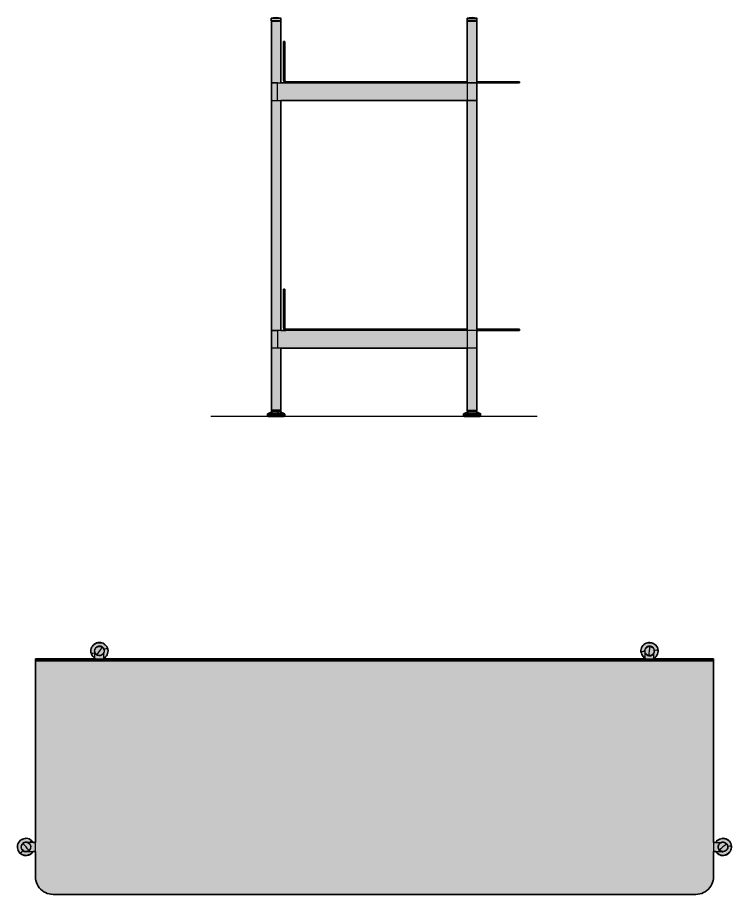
# Model space of a CAD drawing. Header units: millimetres. Extents: x 0 to 2917, y 0 to 1616.
# Drawn here: x 1707 to 2917, y 128 to 1616 of the extents above; entities that cross this region are included whole.
import ezdxf

# ---------------------------------------------------------------- set-up
doc = ezdxf.new("R2010")
doc.units = ezdxf.units.MM
doc.layers.add('Blocks', color=7, linetype='Continuous')
doc.layers.add('Blocks$Fill', color=7, linetype='Continuous', true_color=0xffffff)
for name, color, linetype, lineweight, true_color in [('Blocks$Inner', 7, 'Continuous', 25, 0x007f00), ('Blocks$Outline', 7, 'Continuous', 35, 0xff3f3f), ('Groud', 7, 'Continuous', 25, 0x243775)]:
    doc.layers.add(name, color=color, linetype=linetype, lineweight=lineweight, true_color=true_color)

# ---------------------------------------------------------------- blocks, each defined once
blk = doc.blocks.new('Compile Shelving System Side')
at = {"layer": 'Blocks$Fill'}
h = blk.add_hatch(color=256, dxfattribs=at)
h.paths.add_polyline_path([(523.3, 566.2), (523.3, 568), (493.3, 568), (451, 568), (451, 671), (449.9, 671), (450.3, 671.3), (450.6, 671.3), (451, 671.3), (451, 671.7), (451, 675.6), (451, 675.9), (450.6, 675.9), (446.7, 676.6), (442.9, 677), (437.9, 676.6), (435.1, 675.9), (434.7, 675.9), (434.7, 675.6), (434.7, 671.7), (434.7, 671.3), (435.1, 671.3), (435.4, 671.3), (436.1, 671), (434.7, 671), (434.7, 568), (127.5, 568), (127.1, 568), (126.8, 568.3), (126.4, 568.3), (126.1, 568.7), (125.7, 569), (125.7, 569.4), (125.4, 569.7), (125.4, 570.1), (125.4, 606.1), (125.4, 636.1), (123.2, 636.1), (123.2, 606.1), (123.2, 570.1), (123.6, 569.4), (123.6, 568.7), (123.9, 568), (124.6, 567.3), (125, 566.9), (125.7, 566.6), (126.8, 566.2), (118.3, 566.2), (118.3, 671), (117.2, 671), (117.9, 671.3), (118.3, 671.3), (118.6, 671.3), (118.6, 671.7), (118.6, 675.6), (118.6, 675.9), (118.3, 675.9), (114.4, 676.6), (110.5, 677), (105.6, 676.6), (102.4, 675.9), (102.1, 675.9), (102.1, 675.6), (102.1, 671.7), (102.1, 671.3), (102.4, 671.3), (103.1, 671.3), (103.5, 671), (103.1, 671), (102.4, 671), (102.4, 566.2), (102.4, 536.2), (102.4, 146), (102.4, 116.1), (102.4, 10.9), (102.4, 9.2), (102.4, 8.5), (102.8, 8.5), (102.8, 8.1), (103.1, 8.1), (103.5, 8.1), (105.2, 8.1), (100, 6.3), (97.8, 5.3), (96.1, 4.6), (96.1, 4.2), (95.7, 4.2), (96.1, 1.8), (96.1, 1.1), (96.4, 0.7), (96.4, 0.4), (96.8, 0.4), (97.1, 0), (97.5, 0), (97.8, 0), (114.4, 0), (122.9, 0), (123.6, 0), (123.9, 0.4), (124.3, 0.4), (124.6, 0.7), (124.6, 1.1), (124.6, 1.4), (125, 1.8), (125, 4.2), (124.6, 4.2), (124.6, 4.6), (122.5, 5.6), (119.7, 6.7), (115.5, 8.1), (117.2, 8.1), (117.9, 8.1), (117.9, 8.5), (118.3, 8.5), (118.3, 8.8), (118.3, 9.2), (118.3, 10.9), (118.3, 116.1), (434.7, 116.1), (434.7, 10.9), (434.7, 9.2), (451, 9.2), (451, 10.9), (451, 116.1), (451, 146), (493.3, 146), (523.3, 146), (523.3, 148.2), (493.3, 148.2), (451, 148.2), (451, 536.2), (451, 566.2), (493.3, 566.2)], flags=0)
h.paths.add_polyline_path([(125.4, 216.3), (123.2, 216.3), (123.2, 186.3), (123.2, 149.9), (123.6, 149.2), (123.6, 148.5), (123.9, 147.8), (124.6, 147.1), (125, 146.8), (125.7, 146.4), (126.8, 146), (118.3, 146), (118.3, 536.2), (434.7, 536.2), (434.7, 148.2), (127.5, 148.2), (126.8, 148.2), (126.4, 148.5), (126.1, 148.5), (125.7, 148.9), (125.7, 149.2), (125.4, 149.6), (125.4, 149.9), (125.4, 186.3)], flags=0)
blk.add_hatch(color=256, dxfattribs=at).paths.add_polyline_path([(437.9, 8.1), (432.3, 6.3), (430.2, 5.3), (428.7, 4.6), (428.4, 4.6), (428.4, 4.2), (428.4, 1.8), (428.4, 1.4), (428.7, 1.1), (428.7, 0.7), (429.1, 0.4), (429.4, 0.4), (429.8, 0), (430.2, 0), (430.5, 0), (452.7, 0), (455.2, 0), (456.3, 0), (456.6, 0.4), (457.3, 1.1), (457.3, 1.4), (457.3, 1.8), (457.3, 4.2), (457.3, 4.6), (457, 4.6), (454.8, 5.6), (452.4, 6.7), (447.8, 8.1)], flags=0)
at = {"layer": 'Blocks$Inner'}
for p, q in [((118.3, 675.9), (114.4, 676.6)), ((117.2, 671), (117.9, 671.3)), ((493.3, 566.2), (493.3, 568)), ((123.2, 186.3), (125.4, 186.3))]:
    blk.add_line(p, q, dxfattribs=at)
for points in [[(102.1, 671.7), (102.1, 671.3), (102.4, 671.3), (103.1, 671.3), (103.5, 671), (104.2, 671), (105.6, 671), (107.4, 671), (109.5, 671), (111.9, 671), (114.1, 671), (115.8, 671), (116.2, 671), (116.5, 671.3), (116.9, 671.3), (117.9, 671.3), (118.3, 671.3), (118.6, 671.3), (118.6, 671.7), (118.3, 671.7), (117.6, 671.7), (116.9, 671.7), (115.5, 671.7), (114.1, 671.7), (112.7, 671.7), (110.9, 671.7), (109.1, 671.7), (107.4, 671.7), (106, 671.7), (104.5, 671.7), (103.5, 671.7), (102.8, 671.7), (102.1, 671.7), (102.1, 675.6), (102.1, 675.9), (102.4, 675.9), (105.6, 676.6), (110.5, 677), (114.4, 676.6), (116.9, 675.9)], [(118.6, 675.6), (118.3, 675.6), (117.6, 675.6), (116.9, 675.6), (115.5, 675.6), (114.1, 675.6), (112.7, 675.6), (110.9, 675.6), (109.1, 675.6), (107.4, 675.6), (106, 675.6), (104.5, 675.6), (103.5, 675.6), (102.8, 675.6), (102.4, 675.6), (102.1, 675.6)], [(118.6, 671.7), (118.6, 675.6), (118.6, 675.9), (118.3, 675.9), (117.6, 675.9), (116.9, 675.9), (115.8, 675.9), (114.4, 675.9), (113, 675.9), (111.2, 675.9), (109.5, 675.9), (107.7, 675.9), (106.3, 675.9), (104.9, 675.9), (103.8, 675.9), (103.1, 675.9), (102.4, 675.9)], [(102.4, 671.3), (102.8, 671.3), (103.8, 671.3), (104.9, 671.3), (106, 671.3), (107.7, 671.3), (109.5, 671.3), (111.2, 671.3), (113, 671.3), (114.4, 671.3), (115.8, 671.3), (116.9, 671.3)], [(118.3, 566.2), (118.3, 671), (117.9, 671), (116.9, 671), (115.8, 671), (114.4, 671), (113, 671), (111.2, 671), (109.5, 671), (107.7, 671), (106.3, 671), (104.9, 671), (103.8, 671), (103.1, 671), (102.4, 671), (102.4, 566.2), (102.4, 536.2), (102.8, 536.2), (103.5, 536.2), (104.2, 536.2), (105.6, 536.2), (107, 536.2), (108.8, 536.2), (110.5, 536.2), (111.9, 536.2), (113, 536.2), (434.7, 536.2), (435.1, 536.2), (435.4, 536.2), (436.1, 536.2), (437.2, 536.2), (438.3, 536.2), (440, 536.2), (441.4, 536.2), (443.2, 536.2), (445, 536.2), (446.7, 536.2), (448.1, 536.2), (449.2, 536.2), (450.3, 536.2), (450.6, 536.2), (451, 536.2), (451, 146), (451, 116.1)], [(434.7, 675.6), (434.7, 671.7), (434.7, 671.3), (435.1, 671.3), (435.4, 671.3), (436.1, 671), (437.2, 671), (437.6, 671), (439.7, 671), (441.8, 671), (443.9, 671), (446.4, 671), (448.1, 671), (449.2, 671), (449.9, 671), (450.3, 671.3), (450.6, 671.3), (451, 671.3), (451, 671.7), (451, 675.6), (451, 675.9), (450.6, 675.9), (450.3, 675.9), (449.2, 675.9), (448.1, 675.9), (446.7, 675.9), (445, 675.9), (443.2, 675.9), (441.4, 675.9), (440, 675.9), (438.3, 675.9), (437.2, 675.9), (436.1, 675.9), (435.4, 675.9), (435.1, 675.9), (434.7, 675.9), (434.7, 675.6), (435.4, 675.6), (436.1, 675.6), (437.2, 675.6), (438.6, 675.6), (440.4, 675.6), (442.1, 675.6), (443.6, 675.6), (445.3, 675.6), (447.1, 675.6), (448.5, 675.6), (449.6, 675.6), (450.3, 675.6), (451, 675.6)], [(451, 671.7), (450.3, 671.7), (449.6, 671.7), (448.5, 671.7), (447.1, 671.7), (445.3, 671.7), (443.6, 671.7), (442.1, 671.7), (440.4, 671.7), (438.6, 671.7), (437.2, 671.7), (436.1, 671.7), (435.4, 671.7), (434.7, 671.7)], [(449.9, 671), (448.9, 671), (447.8, 671), (446.4, 671), (444.6, 671), (442.9, 671), (441.1, 671), (439.7, 671), (437.9, 671), (436.9, 671), (435.8, 671), (435.1, 671), (434.7, 671), (434.7, 566.2), (434.7, 536.2), (434.7, 146), (434.7, 116.1), (434.7, 10.9), (435.1, 10.9), (435.4, 10.9), (436.5, 10.9), (437.6, 10.9), (439, 10.9), (440.7, 10.9), (442.1, 10.9), (443.9, 10.9), (445.7, 10.9), (447.1, 10.9), (448.5, 10.9), (449.6, 10.9), (450.3, 10.9), (451, 10.9), (450.6, 10.9), (450.3, 10.9)], [(447.8, 675.9), (446, 676.6), (442.9, 677), (437.9, 676.6), (435.1, 675.9)], [(437.6, 671), (437.2, 671.3), (436.9, 671.3), (435.8, 671.3), (435.4, 671.3)], [(436.9, 671.3), (438.3, 671.3), (439.7, 671.3), (441.4, 671.3), (443.2, 671.3), (445, 671.3), (446.7, 671.3), (448.1, 671.3), (449.2, 671.3), (450.3, 671.3)], [(450.6, 675.9), (446.7, 676.6), (442.9, 677), (439.3, 676.6), (437.2, 675.9)], [(451, 536.2), (451, 566.2), (451, 671), (450.6, 671), (449.9, 671), (449.6, 671)], [(125.4, 606.1), (125.4, 609.6), (125.4, 612.8), (125.4, 615.9), (125.4, 619.1), (125.4, 621.9), (125.4, 624.8), (125.4, 627.2), (125.4, 629.7), (125.4, 631.5), (125.4, 633.2), (125.4, 634.3), (125.4, 635.4), (125.4, 636.1), (123.2, 636.1), (123.2, 635.4), (123.2, 634.3), (123.2, 633.2), (123.2, 631.5), (123.2, 629.7), (123.2, 627.2), (123.2, 624.8), (123.2, 621.9), (123.2, 619.1), (123.2, 615.9), (123.2, 612.8), (123.2, 609.6), (123.2, 606.1), (125.4, 606.1), (125.4, 570.1), (125.4, 569.7), (125.7, 569.4), (125.7, 569), (126.1, 568.7), (126.4, 568.3), (126.8, 568.3), (127.1, 568), (127.5, 568), (434.7, 568)], [(123.2, 606.1), (123.2, 570.1), (123.6, 569.4), (123.6, 568.7), (123.9, 568), (124.6, 567.3), (125, 566.9), (125.7, 566.6), (126.8, 566.2), (127.5, 566.2)], [(127.5, 146), (113, 146), (111.9, 146), (110.5, 146), (108.8, 146), (107, 146), (105.6, 146), (104.2, 146), (103.5, 146), (102.8, 146), (102.4, 146), (102.4, 536.2), (103.1, 536.2), (103.8, 536.2), (104.9, 536.2), (106.3, 536.2), (108.1, 536.2), (109.8, 536.2), (111.6, 536.2), (113, 536.2), (113, 566.2), (111.9, 566.2), (110.5, 566.2), (108.8, 566.2), (107, 566.2), (105.6, 566.2), (104.2, 566.2), (103.5, 566.2), (102.8, 566.2), (102.4, 566.2), (103.1, 566.2), (103.8, 566.2), (104.9, 566.2), (106.3, 566.2), (107.7, 566.2), (109.5, 566.2), (111.2, 566.2), (113, 566.2), (127.5, 566.2), (434.7, 566.2), (435.1, 566.2), (435.8, 566.2), (436.9, 566.2), (437.9, 566.2), (439.7, 566.2), (441.1, 566.2), (442.9, 566.2), (444.6, 566.2), (446.4, 566.2), (447.8, 566.2), (448.9, 566.2), (449.9, 566.2), (450.6, 566.2), (451, 566.2), (493.3, 566.2), (496.8, 566.2), (500, 566.2), (503.2, 566.2), (506.4, 566.2), (509.2, 566.2), (512, 566.2), (514.5, 566.2), (516.9, 566.2), (518.7, 566.2), (520.5, 566.2), (521.5, 566.2), (522.6, 566.2), (523.3, 566.2), (523.3, 568), (522.6, 568), (521.5, 568), (520.5, 568), (518.7, 568), (516.9, 568), (514.5, 568), (512, 568), (509.2, 568), (506.4, 568), (503.2, 568), (500, 568), (496.8, 568), (493.3, 568), (451, 568)], [(450.6, 566.2), (450.3, 566.2), (449.2, 566.2), (448.1, 566.2), (446.7, 566.2), (445, 566.2), (443.2, 566.2), (441.4, 566.2), (440, 566.2), (438.3, 566.2), (437.2, 566.2), (436.1, 566.2), (435.4, 566.2), (435.1, 566.2)], [(118.3, 146), (118.3, 536.2)], [(450.6, 536.2), (449.9, 536.2), (448.9, 536.2), (447.8, 536.2), (446.4, 536.2), (444.6, 536.2), (442.9, 536.2), (441.1, 536.2), (439.7, 536.2), (437.9, 536.2), (436.9, 536.2), (435.8, 536.2), (435.1, 536.2)], [(493.3, 146), (451, 146), (450.6, 146), (449.9, 146), (448.9, 146), (447.8, 146), (446.4, 146), (444.6, 146), (442.9, 146), (441.1, 146), (439.7, 146), (437.9, 146), (436.9, 146), (435.8, 146), (435.1, 146), (434.7, 146), (127.5, 146), (126.8, 146), (125.7, 146.4), (125, 146.8), (124.6, 147.1), (123.9, 147.8), (123.6, 148.5), (123.6, 149.2), (123.2, 149.9), (123.2, 186.3), (123.2, 189.4), (123.2, 192.6), (123.2, 196.1), (123.2, 199), (123.2, 202.1), (123.2, 205), (123.2, 207.4), (123.2, 209.5), (123.2, 211.7), (123.2, 213.1), (123.2, 214.5), (123.2, 215.2), (123.2, 215.9), (123.2, 216.3), (125.4, 216.3), (125.4, 215.9), (125.4, 215.2), (125.4, 214.5), (125.4, 213.1), (125.4, 211.7), (125.4, 209.5), (125.4, 207.4), (125.4, 205), (125.4, 202.1), (125.4, 199), (125.4, 196.1), (125.4, 192.6), (125.4, 189.4), (125.4, 186.3), (125.4, 149.9), (125.4, 149.6), (125.7, 149.2), (125.7, 148.9), (126.1, 148.5), (126.4, 148.5), (126.8, 148.2), (127.1, 148.2), (127.5, 148.2), (434.7, 148.2)], [(448.9, 8.1), (449.2, 8.1), (449.6, 8.1), (449.9, 8.1), (450.3, 8.1), (450.6, 8.5), (451, 8.8), (451, 9.2), (451, 10.9), (451, 116.1), (450.6, 116.1), (450.3, 116.1), (449.2, 116.1), (448.1, 116.1), (446.7, 116.1), (445, 116.1), (443.2, 116.1), (441.4, 116.1), (440, 116.1), (438.3, 116.1), (437.2, 116.1), (436.1, 116.1), (435.4, 116.1), (435.1, 116.1), (434.7, 116.1), (113, 116.1), (111.9, 116.1), (110.2, 116.1), (108.4, 116.1), (106.7, 116.1), (105.2, 116.1), (104.2, 116.1), (103.1, 116.1), (102.4, 116.1), (102.4, 146), (103.1, 146), (103.8, 146), (104.9, 146), (106.3, 146), (108.1, 146), (109.8, 146), (111.6, 146), (113, 146), (113, 116.1)], [(450.6, 146), (450.3, 146), (449.2, 146), (448.1, 146), (446.7, 146), (445, 146), (443.2, 146), (441.4, 146), (440, 146), (438.3, 146), (437.2, 146), (436.1, 146), (435.4, 146), (435.1, 146)], [(451, 148.2), (493.3, 148.2), (496.8, 148.2), (500, 148.2), (503.2, 148.2), (506.4, 148.2), (509.2, 148.2), (512, 148.2), (514.5, 148.2), (516.9, 148.2), (518.7, 148.2), (520.5, 148.2), (521.5, 148.2), (522.6, 148.2), (523.3, 148.2), (523.3, 146), (522.6, 146), (521.5, 146), (520.5, 146), (518.7, 146), (516.9, 146), (514.5, 146), (512, 146), (509.2, 146), (506.4, 146), (503.2, 146), (500, 146), (496.8, 146), (493.3, 146), (493.3, 148.2)], [(111.9, 116.1), (110.5, 116.1), (108.8, 116.1), (107, 116.1), (105.6, 116.1), (104.2, 116.1), (103.5, 116.1), (102.8, 116.1), (102.4, 116.1), (102.4, 10.9), (102.4, 9.2), (102.4, 8.8), (102.4, 8.5), (102.8, 8.5), (102.8, 8.1), (103.1, 8.1), (103.5, 8.1), (103.8, 8.1), (105.2, 8.1), (106.3, 8.1), (107.4, 8.1), (108.8, 8.1), (110.2, 8.1), (112.7, 8.1), (115.1, 8.1), (115.8, 8.1), (116.5, 8.1), (117.2, 8.1), (117.6, 8.1), (117.9, 8.1), (117.9, 8.5), (118.3, 8.5), (118.3, 8.8), (118.3, 9.2), (118.3, 10.9), (118.3, 116.1)], [(446.7, 116.1), (445.3, 116.1), (443.6, 116.1), (441.8, 116.1), (440, 116.1), (438.6, 116.1), (437.2, 116.1)], [(450.3, 116.1), (449.6, 116.1), (448.1, 116.1)], [(105.2, 8.1), (100, 6.3), (97.8, 5.3), (96.1, 4.6), (96.1, 4.2)], [(124.6, 4.2), (124.6, 4.6), (123.9, 4.6), (123.2, 4.6), (122.2, 4.6), (120.8, 4.6), (119, 4.6), (117.2, 4.6), (115.1, 4.6), (113, 4.6), (110.9, 4.6), (108.4, 4.6), (106.3, 4.6), (104.2, 4.6), (102.4, 4.6), (100.7, 4.6), (99.2, 4.6), (97.8, 4.6), (96.8, 4.6), (96.4, 4.6), (96.1, 4.6)], [(125, 1.8), (124.6, 1.8), (124.3, 1.8), (123.6, 1.8), (122.2, 1.8), (120.8, 1.8), (119.4, 1.8), (117.2, 1.8), (115.1, 1.8), (113, 1.8), (110.9, 1.8), (108.4, 1.8), (106.3, 1.8), (104.2, 1.8), (102.1, 1.8), (100.3, 1.8), (98.9, 1.8), (97.8, 1.8), (96.8, 1.8), (96.1, 1.8)], [(102.4, 9.2), (102.8, 9.2), (103.5, 9.2), (104.5, 9.2), (105.6, 9.2), (107, 9.2), (108.8, 9.2), (110.5, 9.2), (112.3, 9.2), (113.7, 9.2), (115.5, 9.2), (116.5, 9.2), (117.6, 9.2), (117.9, 9.2), (118.3, 9.2)], [(115.1, 4.6), (114.4, 5.6), (113.4, 6.7), (111.9, 8.1), (112.3, 8.1)], [(124.6, 4.6), (122.5, 5.6), (119.7, 6.7), (115.5, 8.1)], [(457.3, 4.2), (457, 4.2), (456.6, 4.2), (455.6, 4.2), (454.1, 4.2), (452.7, 4.2), (451, 4.2), (448.9, 4.2), (446.7, 4.2), (444.6, 4.2), (442.1, 4.2), (440, 4.2), (437.9, 4.2), (435.8, 4.2), (434, 4.2), (432.3, 4.2), (430.9, 4.2), (429.8, 4.2), (429.1, 4.2), (428.4, 4.2)], [(457.3, 1.8), (457, 1.8), (456.6, 1.8), (455.6, 1.8), (454.1, 1.8), (452.7, 1.8), (451, 1.8), (448.9, 1.8), (446.7, 1.8), (444.6, 1.8), (442.1, 1.8), (440, 1.8), (437.9, 1.8), (435.8, 1.8), (434, 1.8), (432.3, 1.8), (430.9, 1.8), (429.8, 1.8), (429.1, 1.8), (428.4, 1.8)], [(437.9, 8.1), (432.3, 6.3), (430.2, 5.3), (428.7, 4.6)], [(434.7, 10.9), (434.7, 9.2), (434.7, 8.8), (435.1, 8.8), (435.1, 8.5), (435.4, 8.1), (435.8, 8.1), (436.1, 8.1), (436.9, 8.1), (438.6, 8.1), (440.7, 8.1), (442.1, 8.1), (443.6, 8.1), (445, 8.1), (446.4, 8.1), (448.5, 8.1)], [(434.7, 9.2), (435.1, 9.2), (435.4, 9.2), (436.5, 9.2), (437.6, 9.2), (439, 9.2), (440.7, 9.2), (442.1, 9.2), (443.9, 9.2), (445.7, 9.2), (447.1, 9.2), (448.5, 9.2), (449.6, 9.2), (450.3, 9.2), (451, 9.2)], [(435.4, 10.9), (436.1, 10.9), (437.2, 10.9), (438.6, 10.9), (440, 10.9), (441.8, 10.9), (443.6, 10.9), (445.3, 10.9), (446.7, 10.9), (448.1, 10.9), (449.6, 10.9)], [(454.1, 4.6), (452.4, 5.6), (450.3, 6.7), (446.7, 8.1)], [(457, 4.6), (454.8, 5.6), (452.4, 6.7), (447.8, 8.1)]]:
    blk.add_lwpolyline(points, dxfattribs=at)
for points in [[(96.1, 4.2), (95.7, 4.2), (96.1, 1.8), (96.1, 1.4), (96.1, 1.1), (96.4, 0.7), (96.4, 0.4), (96.8, 0.4), (97.1, 0), (97.5, 0), (97.8, 0), (98.2, 0), (98.5, 0), (99.6, 0), (101, 0), (102.8, 0), (104.9, 0), (107.4, 0), (109.8, 0), (112.3, 0), (114.4, 0), (116.5, 0), (118.6, 0), (120.4, 0), (121.5, 0), (122.5, 0), (122.9, 0), (123.2, 0), (123.6, 0), (123.9, 0.4), (124.3, 0.4), (124.6, 0.7), (124.6, 1.1), (124.6, 1.4), (125, 1.8), (125, 4.2), (124.6, 4.2), (124.3, 4.2), (123.6, 4.2), (122.2, 4.2), (120.8, 4.2), (119.4, 4.2), (117.2, 4.2), (115.1, 4.2), (113, 4.2), (110.9, 4.2), (108.4, 4.2), (106.3, 4.2), (104.2, 4.2), (102.1, 4.2), (100.3, 4.2), (98.9, 4.2), (97.5, 4.2), (96.8, 4.2)], [(454.1, 4.6), (452.4, 4.6), (450.6, 4.6), (448.9, 4.6), (446.7, 4.6), (444.6, 4.6), (442.1, 4.6), (440, 4.6), (437.9, 4.6), (435.8, 4.6), (434, 4.6), (432.3, 4.6), (430.9, 4.6), (429.8, 4.6), (429.1, 4.6), (428.7, 4.6), (428.4, 4.6), (428.4, 4.2), (428.4, 1.8), (428.4, 1.4), (428.7, 1.1), (428.7, 0.7), (429.1, 0.4), (429.4, 0.4), (429.8, 0), (430.2, 0), (430.5, 0), (431.2, 0), (431.9, 0), (433.3, 0), (435.1, 0), (437.2, 0), (439.3, 0), (441.8, 0), (444.3, 0), (446.7, 0), (449.2, 0), (451, 0), (452.7, 0), (453.8, 0), (454.8, 0), (455.2, 0), (455.9, 0), (456.3, 0), (456.6, 0.4), (457, 0.7), (457.3, 1.1), (457.3, 1.4), (457.3, 1.8), (457.3, 4.2), (457.3, 4.6), (457, 4.6), (456.3, 4.6), (455.2, 4.6)]]:
    blk.add_lwpolyline(points, close=True, dxfattribs=at)
blk.add_polyline3d([(118.3, 10.9, 0), (117.9, 10.9, 0), (117.6, 10.9, 0), (116.5, 10.9, 0), (115.5, 10.9, 0), (113.7, 10.9, 0), (112.3, 10.9, 0), (110.5, 10.9, 0), (108.8, 10.9, 0), (107, 10.9, 0), (105.6, 10.9, 0), (104.5, 10.9, 0), (103.5, 10.9, 0), (102.8, 10.9, 0), (102.4, 10.9, 0), (103.1, 10.9, 0), (104.2, 10.9, 0), (105.2, 10.9, 0), (106.7, 10.9, 0), (108.4, 10.9, 0), (110.2, 10.9, 0), (111.9, 10.9, 0), (113.4, 10.9, 0), (115.1, 10.9, 0), (116.2, 10.9, 0), (117.2, 10.9, 0), (117.9, 10.9, 0)], dxfattribs=at)
at = {"layer": 'Blocks$Outline'}
for points in [[(102.4, 675.9), (102.1, 675.9), (102.1, 675.6)], [(102.1, 675.6), (102.1, 671.7)], [(102.1, 671.7), (102.1, 671.3), (102.4, 671.3)], [(110.5, 677), (105.6, 676.6), (102.4, 675.9)], [(102.4, 671.3), (103.1, 671.3), (103.5, 671)], [(103.1, 671), (102.4, 671)], [(102.4, 671), (102.4, 566.2)], [(103.5, 671), (103.1, 671)], [(118.3, 675.9), (114.4, 676.6), (110.5, 677)], [(117.2, 671), (117.9, 671.3), (118.3, 671.3)], [(118.3, 671), (117.9, 671), (117.2, 671)], [(118.6, 675.6), (118.6, 675.9), (118.3, 675.9)], [(118.3, 671.3), (118.6, 671.3), (118.6, 671.7)], [(118.3, 566.2), (118.3, 671)], [(118.6, 671.7), (118.6, 675.6)], [(435.1, 675.9), (434.7, 675.9), (434.7, 675.6)], [(434.7, 675.6), (434.7, 671.7)], [(434.7, 671.7), (434.7, 671.3), (435.1, 671.3)], [(436.1, 671), (435.8, 671), (435.1, 671), (434.7, 671)], [(434.7, 671), (434.7, 568)], [(442.9, 677), (437.9, 676.6), (435.1, 675.9)], [(435.1, 671.3), (435.4, 671.3), (436.1, 671)], [(450.6, 675.9), (446.7, 676.6), (442.9, 677)], [(449.9, 671), (450.3, 671.3), (450.6, 671.3)], [(451, 671), (450.6, 671), (449.9, 671)], [(451, 675.6), (451, 675.9), (450.6, 675.9)], [(450.6, 671.3), (451, 671.3), (451, 671.7)], [(451, 671.7), (451, 675.6)], [(451, 568), (451, 671)], [(125.4, 636.1), (123.2, 636.1)], [(123.2, 636.1), (123.2, 635.4), (123.2, 634.3), (123.2, 633.2), (123.2, 631.5), (123.2, 629.7), (123.2, 627.2), (123.2, 624.8), (123.2, 621.9), (123.2, 619.1), (123.2, 615.9), (123.2, 612.8), (123.2, 609.6), (123.2, 606.1)], [(125.4, 606.1), (125.4, 609.6), (125.4, 612.8), (125.4, 615.9), (125.4, 619.1), (125.4, 621.9), (125.4, 624.8), (125.4, 627.2), (125.4, 629.7), (125.4, 631.5), (125.4, 633.2), (125.4, 634.3), (125.4, 635.4), (125.4, 636.1)], [(123.2, 606.1), (123.2, 570.1)], [(125.4, 570.1), (125.4, 606.1)], [(102.4, 566.2), (102.4, 536.2)], [(126.8, 566.2), (118.3, 566.2)], [(123.2, 570.1), (123.6, 569.4), (123.6, 568.7), (123.9, 568), (124.6, 567.3), (125, 566.9), (125.7, 566.6), (126.8, 566.2)], [(127.5, 568), (127.1, 568), (126.8, 568.3), (126.4, 568.3), (126.1, 568.7), (125.7, 569), (125.7, 569.4), (125.4, 569.7), (125.4, 570.1)], [(434.7, 568), (127.5, 568)], [(493.3, 568), (451, 568)], [(451, 536.2), (451, 566.2)], [(451, 566.2), (493.3, 566.2)], [(523.3, 568), (522.6, 568), (521.5, 568), (520.5, 568), (518.7, 568), (516.9, 568), (514.5, 568), (512, 568), (509.2, 568), (506.4, 568), (503.2, 568), (500, 568), (496.8, 568), (493.3, 568)], [(493.3, 566.2), (496.8, 566.2), (500, 566.2), (503.2, 566.2), (506.4, 566.2), (509.2, 566.2), (512, 566.2), (514.5, 566.2), (516.9, 566.2), (518.7, 566.2), (520.5, 566.2), (521.5, 566.2), (522.6, 566.2), (523.3, 566.2)], [(523.3, 566.2), (523.3, 568)], [(102.4, 536.2), (102.4, 146)], [(118.3, 146), (118.3, 536.2)], [(118.3, 536.2), (434.7, 536.2)], [(434.7, 536.2), (434.7, 148.2)], [(451, 148.2), (451, 536.2)], [(125.4, 216.3), (123.2, 216.3)], [(123.2, 216.3), (123.2, 215.9), (123.2, 215.2), (123.2, 214.5), (123.2, 213.1), (123.2, 211.7), (123.2, 209.5), (123.2, 207.4), (123.2, 205), (123.2, 202.1), (123.2, 199), (123.2, 196.1), (123.2, 192.6), (123.2, 189.4), (123.2, 186.3)], [(125.4, 186.3), (125.4, 189.4), (125.4, 192.6), (125.4, 196.1), (125.4, 199), (125.4, 202.1), (125.4, 205), (125.4, 207.4), (125.4, 209.5), (125.4, 211.7), (125.4, 213.1), (125.4, 214.5), (125.4, 215.2), (125.4, 215.9), (125.4, 216.3)], [(123.2, 186.3), (123.2, 149.9)], [(125.4, 149.9), (125.4, 186.3)], [(123.2, 149.9), (123.6, 149.2), (123.6, 148.5), (123.9, 147.8), (124.6, 147.1), (125, 146.8), (125.7, 146.4), (126.8, 146)], [(127.5, 148.2), (127.1, 148.2), (126.8, 148.2), (126.4, 148.5), (126.1, 148.5), (125.7, 148.9), (125.7, 149.2), (125.4, 149.6), (125.4, 149.9)], [(102.4, 146), (102.4, 116.1)], [(126.8, 146), (118.3, 146)], [(434.7, 148.2), (127.5, 148.2)], [(493.3, 148.2), (451, 148.2)], [(451, 116.1), (451, 146)], [(451, 146), (493.3, 146)], [(523.3, 148.2), (522.6, 148.2), (521.5, 148.2), (520.5, 148.2), (518.7, 148.2), (516.9, 148.2), (514.5, 148.2), (512, 148.2), (509.2, 148.2), (506.4, 148.2), (503.2, 148.2), (500, 148.2), (496.8, 148.2), (493.3, 148.2)], [(493.3, 146), (496.8, 146), (500, 146), (503.2, 146), (506.4, 146), (509.2, 146), (512, 146), (514.5, 146), (516.9, 146), (518.7, 146), (520.5, 146), (521.5, 146), (522.6, 146), (523.3, 146)], [(523.3, 146), (523.3, 148.2)], [(102.4, 116.1), (102.4, 10.9)], [(118.3, 10.9), (118.3, 116.1)], [(118.3, 116.1), (434.7, 116.1)], [(434.7, 116.1), (434.7, 10.9)], [(451, 10.9), (451, 116.1)], [(96.1, 4.6), (96.1, 4.2), (95.7, 4.2)], [(95.7, 4.2), (96.1, 1.8)], [(105.2, 8.1), (100, 6.3), (97.8, 5.3), (96.1, 4.6)], [(96.1, 1.8), (96.1, 1.4), (96.1, 1.1), (96.4, 0.7), (96.4, 0.4), (96.8, 0.4), (97.1, 0), (97.5, 0), (97.8, 0)], [(97.8, 0), (98.2, 0), (98.5, 0), (99.6, 0), (101, 0), (102.8, 0), (104.9, 0), (107.4, 0), (109.8, 0), (112.3, 0), (114.4, 0)], [(102.4, 10.9), (102.4, 9.2)], [(102.4, 9.2), (102.4, 8.8), (102.4, 8.5), (102.8, 8.5), (102.8, 8.1), (103.1, 8.1), (103.5, 8.1)], [(103.5, 8.1), (103.8, 8.1), (105.2, 8.1)], [(114.4, 0), (116.5, 0), (118.6, 0), (120.4, 0), (121.5, 0), (122.5, 0), (122.9, 0)], [(124.6, 4.6), (122.5, 5.6), (119.7, 6.7), (115.5, 8.1)], [(115.5, 8.1), (115.8, 8.1), (116.5, 8.1), (117.2, 8.1)], [(117.2, 8.1), (117.6, 8.1), (117.9, 8.1), (117.9, 8.5), (118.3, 8.5), (118.3, 8.8), (118.3, 9.2)], [(118.3, 9.2), (118.3, 10.9)], [(122.9, 0), (123.2, 0), (123.6, 0), (123.9, 0.4), (124.3, 0.4), (124.6, 0.7), (124.6, 1.1), (124.6, 1.4), (125, 1.8)], [(125, 4.2), (124.6, 4.2), (124.6, 4.6)], [(125, 1.8), (125, 4.2)], [(428.7, 4.6), (428.4, 4.6), (428.4, 4.2)], [(428.4, 4.2), (428.4, 1.8)], [(428.4, 1.8), (428.4, 1.4), (428.7, 1.1), (428.7, 0.7), (429.1, 0.4), (429.4, 0.4), (429.8, 0), (430.2, 0), (430.5, 0)], [(437.9, 8.1), (432.3, 6.3), (430.2, 5.3), (428.7, 4.6)], [(430.5, 0), (431.2, 0), (431.9, 0), (433.3, 0), (435.1, 0), (437.2, 0), (439.3, 0), (441.8, 0), (444.3, 0), (446.7, 0), (449.2, 0), (451, 0), (452.7, 0)], [(434.7, 10.9), (434.7, 9.2)], [(434.7, 9.2), (435.1, 9.2), (435.4, 9.2), (436.5, 9.2), (437.6, 9.2), (439, 9.2), (440.7, 9.2), (442.1, 9.2), (443.9, 9.2), (445.7, 9.2), (447.1, 9.2), (448.5, 9.2), (449.6, 9.2), (450.3, 9.2), (451, 9.2)], [(447.8, 8.1), (446.4, 8.1), (445, 8.1), (443.6, 8.1), (442.1, 8.1), (440.7, 8.1), (438.6, 8.1), (437.9, 8.1)], [(457, 4.6), (454.8, 5.6), (452.4, 6.7), (447.8, 8.1)], [(451, 9.2), (451, 10.9)], [(452.7, 0), (453.8, 0), (454.8, 0), (455.2, 0)], [(455.2, 0), (455.9, 0), (456.3, 0), (456.6, 0.4), (457, 0.7), (457.3, 1.1), (457.3, 1.4), (457.3, 1.8)], [(457.3, 4.2), (457.3, 4.6), (457, 4.6)], [(457.3, 1.8), (457.3, 4.2)]]:
    blk.add_lwpolyline(points, dxfattribs=at)
blk = doc.blocks.new('Compile Shelving System Top')
at = {"layer": 'Blocks$Fill'}
blk.add_hatch(color=256, dxfattribs=at).paths.add_polyline_path([(1150.1, -366.2), (1149.3, -372.5), (1148.3, -376.1), (1146.9, -378.9), (1145.5, -382.1), (1143.4, -384.9), (1141.2, -387.3), (1138.8, -389.5), (1135.9, -391.6), (1133.1, -393), (1129.9, -394.4), (1126.8, -395.1), (1123.2, -395.8), (1120.1, -396.2), (30, -396.2), (26.5, -395.8), (23.3, -395.1), (20.1, -394.4), (16.9, -393), (14.1, -391.6), (11.3, -389.5), (8.8, -387.3), (6.3, -384.9), (4.6, -382.1), (2.8, -378.9), (1.8, -376.1), (0.7, -372.5), (0, -369.4), (0, -366.2), (0, -323.1), (-3.5, -323.1), (-4.6, -324.6), (-6.3, -326.3), (-8.1, -327.7), (-9.9, -328.8), (-12, -329.5), (-14.5, -329.8), (-16.6, -329.8), (-19.1, -329.8), (-21.2, -329.1), (-23.3, -328.1), (-25, -327), (-26.8, -325.3), (-28.2, -323.5), (-29.3, -321.7), (-30, -319.3), (-30.3, -317.1), (-30.3, -315), (-30.3, -312.6), (-29.6, -310.4), (-28.6, -308.3), (-27.5, -306.6), (-25.8, -304.8), (-24, -303.4), (-22.2, -302.3), (-19.8, -301.6), (-17.6, -301.3), (-15.5, -300.9), (-13.1, -301.3), (-10.9, -302), (-8.8, -303), (-7.1, -304.1), (-5.3, -305.9), (-3.9, -307.6), (-3.5, -308), (0, -308), (0, 0), (0, 2.1), (0, 3.9), (30, 3.9), (100.9, 3.9), (100.9, 4.6), (100.2, 4.9), (98.4, 6.3), (97, 8.1), (95.6, 10.2), (94.9, 12), (94.2, 14.5), (93.8, 16.6), (94.2, 18.7), (94.5, 21.2), (95.2, 23.3), (96.7, 25), (98.1, 26.8), (99.5, 28.6), (101.6, 29.6), (103.7, 30.7), (105.8, 31.4), (107.9, 31.4), (110.4, 31.4), (112.5, 31), (114.7, 30), (116.8, 28.9), (118.5, 27.5), (119.9, 25.8), (121.4, 24), (122.1, 21.9), (122.8, 19.8), (123.1, 17.3), (122.8, 15.2), (122.4, 12.7), (121.7, 10.6), (120.3, 8.8), (118.9, 7.1), (117.5, 5.6), (116.1, 4.6), (116.1, 3.9), (1034, 3.9), (1034, 4.6), (1032.2, 5.6), (1030.8, 7.4), (1029.4, 9.2), (1028.3, 10.9), (1027.6, 13.1), (1026.9, 15.5), (1026.9, 17.6), (1027.3, 20.1), (1028, 22.2), (1029.1, 24.3), (1030.1, 26.1), (1031.9, 27.9), (1033.6, 29.3), (1035.8, 30.3), (1037.9, 31), (1040, 31.4), (1042.1, 31.4), (1044.6, 31), (1046.7, 30.3), (1048.8, 29.6), (1050.6, 28.2), (1052.3, 26.8), (1053.7, 24.7), (1054.8, 22.9), (1055.5, 20.8), (1055.9, 18.3), (1055.9, 16.2), (1055.5, 14.1), (1055.2, 11.6), (1054.1, 9.9), (1052.7, 7.8), (1051.3, 6.3), (1049.5, 4.9), (1048.8, 4.6), (1048.8, 3.9), (1120.1, 3.9), (1150.1, 3.9), (1150.1, 2.1), (1150.1, 0), (1150.1, -308), (1153.6, -308), (1154.6, -306.6), (1156.4, -304.8), (1158.2, -303.4), (1159.9, -302.3), (1162.4, -301.6), (1164.5, -301.3), (1166.6, -300.9), (1169.1, -301.3), (1171.2, -302), (1173.3, -303), (1175.1, -304.1), (1176.9, -305.9), (1178.3, -307.6), (1179.3, -309.7), (1180, -311.9), (1180.4, -314), (1180.4, -316.4), (1180, -318.6), (1179.3, -320.7), (1178.6, -322.8), (1177.2, -324.6), (1175.8, -326.3), (1174, -327.7), (1171.9, -328.8), (1169.8, -329.5), (1167.3, -329.8), (1165.2, -329.8), (1163.1, -329.8), (1160.6, -329.1), (1158.9, -328.1), (1156.8, -326.7), (1155.3, -325.3), (1153.9, -323.5), (1153.6, -323.1), (1150.1, -323.1)], flags=0)
at = {"layer": 'Blocks$Inner'}
for points in [[(100.9, 4.6), (100.2, 4.9), (98.4, 6.3), (97, 8.1), (95.6, 10.2), (94.9, 12), (94.2, 14.5), (93.8, 16.6), (94.2, 18.7), (94.9, 21.2), (95.6, 22.9), (96.7, 25), (98.1, 26.8), (99.8, 28.2), (101.6, 29.6), (103.7, 30.7), (105.8, 31.4), (107.9, 31.4), (110.4, 31.4), (112.5, 31), (114.7, 30), (116.4, 28.6), (118.2, 27.2), (119.9, 25.8), (121, 23.6), (122.1, 21.9), (122.8, 19.8), (123.1, 17.3), (122.8, 15.2), (122.1, 13.1), (121.4, 10.9), (120.3, 8.8), (118.9, 7.1), (117.1, 5.6), (116.1, 4.9)], [(98.1, 26.8), (99.5, 28.6), (101.6, 29.6), (103.7, 30.3), (105.8, 31), (107.9, 31), (110.4, 31), (112.5, 30.7), (114.7, 30), (116.8, 28.9), (118.5, 27.5), (119.9, 25.8), (121.4, 24), (122.1, 21.9), (122.4, 19.4), (122.8, 17.3), (122.8, 15.2), (122.4, 12.7), (121.7, 10.6), (120.3, 8.8)], [(1044.6, 31), (1042.1, 31.4), (1040, 31.4), (1037.9, 31), (1035.8, 30.3), (1033.6, 29.3), (1031.9, 27.9), (1030.1, 26.1), (1029.1, 24.3), (1028, 22.2), (1027.3, 20.1), (1026.9, 17.6), (1026.9, 15.5), (1027.6, 13.1), (1028.3, 10.9), (1029.4, 9.2)], [(1033.3, 16.2), (1030.8, 15.9), (1029.1, 15.5), (1027.3, 15.5), (1027.3, 17.6), (1027.6, 20.1), (1028.3, 22.2), (1029.1, 24), (1030.5, 26.1), (1031.9, 27.5), (1033.6, 28.9), (1035.8, 30), (1037.9, 30.7), (1040, 31), (1042.1, 31), (1044.6, 31), (1046.7, 30.3), (1048.8, 29.6), (1050.6, 28.2), (1052.3, 26.8), (1053.7, 24.7), (1054.8, 22.9), (1055.5, 20.8), (1055.9, 18.3), (1055.9, 16.2), (1055.5, 14.1), (1055.2, 11.6), (1054.1, 9.9), (1052.7, 7.8), (1051.3, 6.3), (1049.5, 4.9), (1048.8, 4.6)], [(1046.7, 30.3), (1048.5, 29.3), (1050.6, 27.9), (1052, 26.5), (1053.4, 24.7), (1054.5, 22.9), (1055.2, 20.8), (1055.5, 18.3)], [(94.9, 12.3), (94.5, 14.5), (94.2, 16.6), (94.2, 18.7), (94.5, 21.2), (95.2, 23.3), (96.7, 25)], [(104.1, 24), (102.7, 22.9), (101.6, 21.5), (100.9, 19.8), (100.2, 18.3), (100.2, 16.6), (100.5, 14.8), (101.2, 13.1), (102.3, 11.6), (103.4, 10.6)], [(100.2, 16.6), (100.5, 18.3), (100.9, 19.8)], [(113.6, 23.3), (114.7, 22.2), (115.7, 20.8), (116.4, 19.1), (116.8, 17.3), (116.8, 15.9), (116.1, 14.1), (115.4, 12.7), (114.3, 11.3), (112.9, 10.2), (111.5, 9.2), (109.7, 8.8), (107.9, 8.8), (106.5, 9.2), (104.8, 9.5), (103.4, 10.6), (102, 11.6), (101.2, 13.1)], [(115.7, 20.8), (115, 22.2), (113.6, 23.3), (112.2, 24.3), (110.4, 25), (109, 25), (107.2, 25), (105.5, 24.7), (104.1, 24), (102.7, 22.6), (101.6, 21.5)], [(112.5, 23.6), (110.8, 20.1), (108.3, 16.9), (105.8, 13.1), (104.4, 10.2)], [(116.8, 17.3), (116.4, 15.9), (116.1, 14.1), (115.4, 12.3), (114.3, 11.3)], [(116.1, 19.8), (118.5, 20.5), (120.3, 21.2), (122.1, 21.9)], [(1034, 4.9), (1032.6, 6), (1030.8, 7.4), (1029.4, 9.2), (1028.3, 11.3), (1027.6, 13.4), (1027.3, 15.5)], [(1047.4, 22.6), (1046.3, 23.6), (1044.6, 24.7), (1043.2, 25), (1041.4, 25), (1039.6, 25), (1037.9, 24.3), (1036.5, 23.6), (1035.4, 22.2), (1034.3, 20.8), (1033.6, 19.4), (1033.3, 17.6), (1033.3, 15.9), (1033.6, 14.1), (1034.3, 12.7), (1035.4, 11.3), (1036.8, 10.2), (1038.2, 9.5), (1040, 8.8), (1041.8, 8.8), (1043.5, 8.8), (1044.9, 9.5), (1046.3, 10.2), (1047.7, 11.6), (1048.8, 13.1), (1049.5, 14.5), (1049.9, 16.2), (1049.5, 18), (1049.5, 16.2), (1049.2, 14.5), (1048.8, 13.1)], [(1040.7, 9.2), (1041, 13.1), (1041.4, 16.9), (1041.8, 21.9), (1042.1, 24.7)], [(1055.9, 16.2), (1055.5, 18.3), (1053.4, 18.3), (1050.9, 18), (1049.5, 18), (1049.2, 19.8), (1048.5, 21.2), (1047.4, 22.6), (1046, 23.6), (1044.6, 24.7)], [(1150.1, 0), (1150.1, -366.2), (1149.7, -369.4), (1149.3, -372.5), (1148.3, -376.1), (1146.9, -378.9), (1145.5, -382.1), (1143.4, -384.9), (1141.2, -387.3), (1138.8, -389.5), (1135.9, -391.6), (1133.1, -393), (1129.9, -394.4), (1126.8, -395.1), (1123.2, -395.8), (1120.1, -396.2), (30, -396.2), (26.5, -395.8), (23.3, -395.1), (20.1, -394.4), (16.9, -393), (14.1, -391.6), (11.3, -389.5), (8.8, -387.3), (6.3, -384.9), (4.6, -382.1), (2.8, -378.9), (1.8, -376.1), (0.7, -372.5), (0, -369.4), (0, -366.2), (0, 0), (1150.1, 0), (1150.1, 0.4), (1150.1, 0.7), (1150.1, 1.1), (1150.1, 1.4), (1150.1, 1.8), (1150.1, 2.1), (1150.1, 3.9), (1149.7, 3.9), (1149.3, 3.9), (1148.3, 3.9), (1146.9, 3.9), (1145.5, 3.9), (1143.4, 3.9), (1141.2, 3.9), (1138.8, 3.9), (1135.9, 3.9), (1133.1, 3.9), (1129.9, 3.9), (1126.8, 3.9), (1123.2, 3.9), (1120.1, 3.9)], [(0, 0), (0, 0.4), (0, 0.7), (0, 1.1), (0, 1.4), (0, 1.8), (0, 2.1), (0, 3.9), (0.7, 3.9), (1.8, 3.9), (2.8, 3.9), (4.6, 3.9), (6.3, 3.9), (8.8, 3.9), (11.3, 3.9), (14.1, 3.9), (16.9, 3.9), (20.1, 3.9), (23.3, 3.9), (26.5, 3.9), (30, 3.9), (30, 2.1), (26.5, 2.1), (23.3, 2.1), (20.1, 2.1), (16.9, 2.1), (14.1, 2.1), (11.3, 2.1), (8.8, 2.1), (6.3, 2.1), (4.6, 2.1), (2.8, 2.1), (1.8, 2.1), (0.7, 2.1), (0, 2.1)], [(30, 3.9), (1120.1, 3.9), (1120.1, 2.1), (30, 2.1)], [(100.9, 4.9), (100.5, 5.3), (98.8, 6.7), (97, 8.5), (96, 10.2), (94.9, 12.3), (97, 13.1), (99.5, 13.8), (100.9, 14.1)], [(100.9, 3.9), (100.9, 13.4)], [(116.1, 3.9), (116.1, 13.4)], [(118.9, 7.1), (117.5, 5.6), (116.1, 4.6)], [(1030.8, 7.4), (1032.2, 5.6), (1034, 4.6)], [(1034, 3.9), (1034, 13.4)], [(1047.7, 11.6), (1046.3, 10.6), (1044.9, 9.5)], [(1055.5, 14.1), (1054.8, 12), (1053.7, 9.9), (1052.7, 8.1), (1050.9, 6.3), (1049.2, 4.9), (1048.8, 4.9)], [(1048.8, 3.9), (1048.8, 13.4)], [(1120.1, 2.1), (1123.2, 2.1), (1126.8, 2.1), (1129.9, 2.1), (1133.1, 2.1), (1135.9, 2.1), (1138.8, 2.1), (1141.2, 2.1), (1143.4, 2.1), (1145.5, 2.1), (1146.9, 2.1), (1148.3, 2.1), (1149.3, 2.1), (1149.7, 2.1), (1150.1, 2.1)], [(-30.3, -315), (-30, -312.6), (-29.3, -310.4), (-28.6, -308.7), (-27.2, -306.6), (-25.8, -305.2), (-24, -303.7), (-21.9, -302.7), (-19.8, -302), (-17.6, -301.3), (-15.5, -300.9), (-13.1, -301.3), (-10.9, -302), (-8.8, -303), (-7.1, -304.1), (-5.3, -305.9), (-3.9, -307.6), (-3.5, -308)], [(-7.1, -304.4), (-9.2, -303), (-10.9, -302.3), (-13.1, -301.6), (-15.5, -301.3), (-17.6, -301.3), (-19.8, -301.6), (-22.2, -302.3), (-24, -303.4), (-25.8, -304.8), (-27.5, -306.6), (-28.6, -308.3), (-29.6, -310.4), (-30.3, -312.6), (-30.3, -315), (-30.3, -317.1), (-30, -319.3), (-29.3, -321.7), (-28.2, -323.5), (-26.8, -325.3), (-25, -327), (-23.3, -328.1), (-21.2, -329.1), (-19.1, -329.8), (-16.6, -329.8), (-14.5, -329.8), (-12, -329.5), (-9.9, -328.8), (-8.1, -327.7), (-6.3, -326.3), (-4.6, -324.6), (-3.5, -323.1)], [(0, -308), (-12.7, -308), (-14.1, -307.6), (-15.9, -307.3), (-17.6, -307.6), (-19.4, -308), (-20.8, -308.7), (-22.2, -310.1), (-22.9, -311.5), (-23.6, -312.9), (-24.3, -314.7), (-24.3, -316.4), (-24, -317.9), (-23.3, -319.6), (-22.2, -321), (-20.8, -322.1), (-19.4, -323.1), (-17.6, -323.5), (-16.2, -323.8), (-14.5, -323.5), (-12.7, -323.1), (-11.3, -322.1), (-9.9, -321), (-8.8, -319.6), (-8.1, -318.2), (-7.8, -316.4), (-7.8, -314.7), (-8.1, -312.9), (-8.8, -311.5), (-9.9, -310.1), (-11.3, -309), (-12.7, -308)], [(-19.4, -308), (-20.8, -309), (-22.2, -310.1), (-23.3, -311.5), (-24, -312.9), (-24.3, -314.7)], [(-10.9, -321.4), (-13.4, -318.6), (-15.9, -315.4), (-19.4, -311.9), (-21.2, -309.7)], [(-10.2, -308), (-9.5, -307.3), (-8.1, -305.5), (-7.1, -304.4), (-5.6, -305.9), (-4.2, -307.6), (-3.9, -308)], [(1150.1, -308), (1162.4, -308)], [(1153.6, -323.1), (1153.9, -323.5), (1155.3, -325.3), (1156.8, -326.7), (1158.9, -328.1), (1160.6, -329.1), (1163.1, -329.8), (1165.2, -329.8), (1167.3, -329.8), (1169.8, -329.5), (1171.9, -328.8), (1174, -327.7), (1175.8, -326.3), (1177.2, -324.6), (1178.6, -322.8), (1179.3, -320.7), (1180, -318.6), (1180.4, -316.4), (1180.4, -314), (1180, -311.9), (1179.3, -309.7), (1178.3, -307.6), (1176.9, -305.9), (1175.1, -304.1), (1173.3, -303), (1171.2, -302), (1169.1, -301.3), (1166.6, -300.9), (1164.5, -301.3), (1162.4, -301.6), (1159.9, -302.3), (1158.2, -303.4), (1156.4, -304.8), (1154.6, -306.6), (1153.6, -308)], [(1153.9, -308), (1155, -306.6), (1156.4, -304.8), (1158.2, -303.7), (1160.3, -302.7), (1162.4, -301.6)], [(1170.2, -308.7), (1168.8, -308), (1167, -307.3), (1165.2, -307.3), (1163.8, -307.6), (1162, -308.3), (1160.6, -309.4), (1159.6, -310.4), (1158.5, -311.9), (1158.2, -313.6), (1157.8, -315.4), (1157.8, -317.1), (1158.2, -318.6), (1159.2, -320.3), (1160.3, -321.4), (1161.7, -322.4), (1163.1, -323.1), (1164.9, -323.8), (1166.6, -323.8)], [(1160.3, -321.4), (1159.2, -320), (1158.5, -318.6), (1157.8, -316.8), (1157.8, -315.4), (1157.8, -313.6), (1158.5, -311.9)], [(1171.9, -310.4), (1169.1, -312.9), (1165.9, -315.4), (1162.4, -318.6), (1159.9, -320.7)], [(1167, -307.3), (1168.8, -307.6), (1170.2, -308.7), (1171.6, -309.7), (1172.6, -310.8), (1173.7, -312.6), (1174, -314), (1174, -315.7), (1174, -317.5), (1173.3, -319.3), (1172.3, -320.7), (1171.2, -321.7), (1169.8, -322.8), (1168.4, -323.5), (1166.6, -323.8), (1164.9, -323.5), (1163.1, -323.1)], [(1164.5, -301.3), (1166.6, -301.3), (1169.1, -301.6), (1171.2, -302.3), (1173, -303), (1175.1, -304.4), (1176.5, -305.9), (1177.9, -307.6), (1179, -309.7), (1179.7, -311.9), (1180, -314), (1177.9, -314.3), (1175.5, -314.7), (1174, -314.7)], [(-24.7, -326.7), (-26.5, -325.3), (-27.9, -323.5), (-28.9, -321.4), (-29.6, -319.3), (-30.3, -317.1)], [(-16.6, -329.8), (-18.7, -329.5), (-20.8, -328.8), (-22.9, -328.1), (-24.7, -326.7), (-23.6, -324.9), (-21.9, -322.8), (-21.2, -321.7)], [(-24.3, -316.4), (-24, -318.2), (-23.3, -319.6)], [(-3.9, -323.1), (-4.9, -324.2), (-6.3, -326), (-8.1, -327.4), (-10.2, -328.4), (-12.3, -329.1), (-14.5, -329.8)], [(-12.7, -323.1), (0, -323.1)], [(1150.1, -323.1), (1162.4, -323.1)], [(1165.2, -329.8), (1163.1, -329.5), (1161, -328.8), (1158.9, -327.7), (1157.1, -326.7), (1155.3, -324.9), (1153.9, -323.1)], [(1179.3, -320.7), (1178.3, -322.8), (1177.2, -324.6), (1175.5, -326), (1173.7, -327.4), (1171.9, -328.4), (1169.8, -329.1), (1167.3, -329.8)], [(1171.2, -321.7), (1172.6, -320.7), (1173.3, -319.3)], [(1180, -314), (1180, -316.4), (1180, -318.6)]]:
    blk.add_lwpolyline(points, dxfattribs=at)
for points in [[(112.5, 23.6), (113.9, 22.6), (115, 21.2), (116.1, 19.4), (116.4, 17.6), (116.4, 15.9), (115.7, 14.5), (115, 12.7), (113.9, 11.3), (112.5, 10.2), (111.1, 9.5), (109.4, 9.2), (107.6, 9.2), (105.8, 9.5), (104.4, 10.2), (103, 11.6), (102, 12.7), (100.9, 14.5), (100.5, 16.2), (100.5, 18), (101.2, 19.8), (102, 21.2), (103, 22.6), (104.4, 23.6), (105.8, 24.3), (107.6, 24.7), (109.4, 24.7), (111.1, 24.3)], [(1042.1, 24.7), (1043.9, 24.3), (1045.3, 23.6), (1046.7, 22.6), (1048.1, 21.2), (1048.8, 19.8), (1049.2, 18), (1049.2, 16.2), (1048.8, 14.5), (1048.1, 13.1), (1047, 11.6), (1046, 10.6), (1044.2, 9.5), (1042.5, 9.2), (1040.7, 9.2), (1038.9, 9.5), (1037.5, 10.2), (1036.1, 11.3), (1035, 12.7), (1034, 14.1), (1033.6, 15.9), (1033.6, 17.6), (1034, 19.4), (1034.7, 20.8), (1035.8, 22.2), (1037.2, 23.6), (1038.6, 24.3), (1040.3, 24.7)], [(-10.9, -321.4), (-12.3, -322.4), (-13.8, -323.1), (-15.5, -323.5), (-17.3, -323.1), (-19.1, -322.8), (-20.5, -321.7), (-21.9, -320.7), (-22.9, -319.3), (-23.6, -317.9), (-24, -316.1), (-23.6, -314.3), (-23.3, -312.6), (-22.2, -311.1), (-21.2, -309.7), (-19.8, -308.7), (-18.3, -308), (-16.6, -307.6), (-14.8, -308), (-13.1, -308.3), (-11.6, -309), (-10.2, -310.4), (-9.2, -311.9), (-8.5, -313.3), (-8.1, -315), (-8.5, -316.8), (-8.8, -318.6), (-9.5, -320)], [(1159.9, -320.7), (1158.9, -319.3), (1158.5, -317.5), (1158.2, -315.7), (1158.2, -314), (1158.9, -312.2), (1159.6, -310.8), (1161, -309.4), (1162.4, -308.7), (1164.2, -308), (1165.9, -307.6), (1167.3, -308), (1169.1, -308.3), (1170.5, -309.4), (1171.9, -310.4), (1173, -311.9), (1173.7, -313.6), (1173.7, -315.4), (1173.7, -317.1), (1173, -318.6), (1172.3, -320.3), (1170.9, -321.4), (1169.5, -322.4), (1168, -323.1), (1166.3, -323.5), (1164.5, -323.1), (1162.8, -322.8), (1161.3, -321.7)]]:
    blk.add_lwpolyline(points, close=True, dxfattribs=at)
at = {"layer": 'Blocks$Outline'}
for points in [[(98.1, 26.8), (99.5, 28.6), (101.6, 29.6), (103.7, 30.7), (105.8, 31.4), (107.9, 31.4), (110.4, 31.4), (112.5, 31), (114.7, 30), (116.8, 28.9), (118.5, 27.5), (119.9, 25.8), (121.4, 24), (122.1, 21.9)], [(1026.9, 15.5), (1026.9, 17.6), (1027.3, 20.1), (1028, 22.2), (1029.1, 24.3), (1030.1, 26.1), (1031.9, 27.9), (1033.6, 29.3), (1035.8, 30.3), (1037.9, 31), (1040, 31.4), (1042.1, 31.4), (1044.6, 31)], [(1044.6, 31), (1046.7, 30.3)], [(1046.7, 30.3), (1048.8, 29.6), (1050.6, 28.2), (1052.3, 26.8), (1053.7, 24.7), (1054.8, 22.9), (1055.5, 20.8), (1055.9, 18.3), (1055.9, 16.2)], [(100.9, 4.6), (100.2, 4.9), (98.4, 6.3), (97, 8.1), (95.6, 10.2), (94.9, 12), (94.2, 14.5), (93.8, 16.6), (94.2, 18.7), (94.5, 21.2), (95.2, 23.3), (96.7, 25)], [(96.7, 25), (98.1, 26.8)], [(122.1, 21.9), (122.8, 19.8), (123.1, 17.3), (122.8, 15.2), (122.4, 12.7), (121.7, 10.6), (120.3, 8.8)], [(1029.4, 9.2), (1028.3, 10.9), (1027.6, 13.1), (1026.9, 15.5)], [(1055.9, 16.2), (1055.5, 14.1)], [(0, 2.1), (0, 3.9)], [(0, 3.9), (0.7, 3.9), (1.8, 3.9), (2.8, 3.9), (4.6, 3.9), (6.3, 3.9), (8.8, 3.9), (11.3, 3.9), (14.1, 3.9), (16.9, 3.9), (20.1, 3.9), (23.3, 3.9), (26.5, 3.9), (30, 3.9)], [(0, 0), (0, 0.4), (0, 0.7), (0, 1.1), (0, 1.4), (0, 1.8), (0, 2.1)], [(0, -308), (0, 0)], [(30, 3.9), (100.9, 3.9)], [(100.9, 3.9), (100.9, 4.6)], [(118.9, 7.1), (117.5, 5.6), (116.1, 4.6)], [(116.1, 4.6), (116.1, 3.9)], [(116.1, 3.9), (1034, 3.9)], [(120.3, 8.8), (118.9, 7.1)], [(1030.8, 7.4), (1029.4, 9.2)], [(1034, 4.6), (1032.2, 5.6), (1030.8, 7.4)], [(1034, 3.9), (1034, 4.6)], [(1055.5, 14.1), (1055.2, 11.6), (1054.1, 9.9), (1052.7, 7.8), (1051.3, 6.3), (1049.5, 4.9), (1048.8, 4.6)], [(1048.8, 4.6), (1048.8, 3.9)], [(1048.8, 3.9), (1120.1, 3.9)], [(1120.1, 3.9), (1123.2, 3.9), (1126.8, 3.9), (1129.9, 3.9), (1133.1, 3.9), (1135.9, 3.9), (1138.8, 3.9), (1141.2, 3.9), (1143.4, 3.9), (1145.5, 3.9), (1146.9, 3.9), (1148.3, 3.9), (1149.3, 3.9), (1149.7, 3.9), (1150.1, 3.9)], [(1150.1, 3.9), (1150.1, 2.1)], [(1150.1, 2.1), (1150.1, 1.8), (1150.1, 1.4), (1150.1, 1.1), (1150.1, 0.7), (1150.1, 0.4), (1150.1, 0)], [(1150.1, 0), (1150.1, -308)], [(-30.3, -315), (-30.3, -312.6), (-29.6, -310.4), (-28.6, -308.3), (-27.5, -306.6), (-25.8, -304.8), (-24, -303.4), (-22.2, -302.3), (-19.8, -301.6), (-17.6, -301.3), (-15.5, -300.9), (-13.1, -301.3), (-10.9, -302), (-8.8, -303), (-7.1, -304.1)], [(-7.1, -304.1), (-5.3, -305.9), (-3.9, -307.6), (-3.5, -308)], [(-3.5, -308), (0, -308)], [(1150.1, -308), (1153.6, -308)], [(1153.6, -308), (1154.6, -306.6), (1156.4, -304.8), (1158.2, -303.4), (1159.9, -302.3), (1162.4, -301.6)], [(1162.4, -301.6), (1164.5, -301.3)], [(1164.5, -301.3), (1166.6, -300.9), (1169.1, -301.3), (1171.2, -302), (1173.3, -303), (1175.1, -304.1), (1176.9, -305.9), (1178.3, -307.6), (1179.3, -309.7), (1180, -311.9), (1180.4, -314), (1180.4, -316.4), (1180, -318.6)], [(-30.3, -317.1), (-30.3, -315)], [(-16.6, -329.8), (-19.1, -329.8), (-21.2, -329.1), (-23.3, -328.1), (-25, -327), (-26.8, -325.3), (-28.2, -323.5), (-29.3, -321.7), (-30, -319.3), (-30.3, -317.1)], [(-3.5, -323.1), (-4.6, -324.6), (-6.3, -326.3), (-8.1, -327.7), (-9.9, -328.8), (-12, -329.5), (-14.5, -329.8)], [(0, -323.1), (-3.5, -323.1)], [(0, -366.2), (0, -323.1)], [(1153.6, -323.1), (1150.1, -323.1)], [(1150.1, -323.1), (1150.1, -366.2)], [(1165.2, -329.8), (1163.1, -329.8), (1160.6, -329.1), (1158.9, -328.1), (1156.8, -326.7), (1155.3, -325.3), (1153.9, -323.5), (1153.6, -323.1)], [(1179.3, -320.7), (1178.6, -322.8), (1177.2, -324.6), (1175.8, -326.3), (1174, -327.7), (1171.9, -328.8), (1169.8, -329.5), (1167.3, -329.8)], [(1180, -318.6), (1179.3, -320.7)], [(-14.5, -329.8), (-16.6, -329.8)], [(1167.3, -329.8), (1165.2, -329.8)], [(30, -396.2), (26.5, -395.8), (23.3, -395.1), (20.1, -394.4), (16.9, -393), (14.1, -391.6), (11.3, -389.5), (8.8, -387.3), (6.3, -384.9), (4.6, -382.1), (2.8, -378.9), (1.8, -376.1), (0.7, -372.5), (0, -369.4), (0, -366.2)], [(1150.1, -366.2), (1149.7, -369.4), (1149.3, -372.5), (1148.3, -376.1), (1146.9, -378.9), (1145.5, -382.1), (1143.4, -384.9), (1141.2, -387.3), (1138.8, -389.5), (1135.9, -391.6), (1133.1, -393), (1129.9, -394.4), (1126.8, -395.1), (1123.2, -395.8), (1120.1, -396.2)], [(1120.1, -396.2), (30, -396.2)]]:
    blk.add_lwpolyline(points, dxfattribs=at)

msp = doc.modelspace()

# ---------------------------------------------------------------- linework, layer by layer
at = {"layer": 'Groud'}
msp.add_lwpolyline([(2587.6, 938.8), (2034.6, 938.8)], dxfattribs=at)

# ---------------------------------------------------------------- block references
at = {"layer": 'Blocks'}
for name, p in [('Compile Shelving System Side', (2034.6, 938.8)), ('Compile Shelving System Top', (1736.9, 524))]:
    msp.add_blockref(name, p, dxfattribs=at)

doc.saveas('drawing.dxf')
